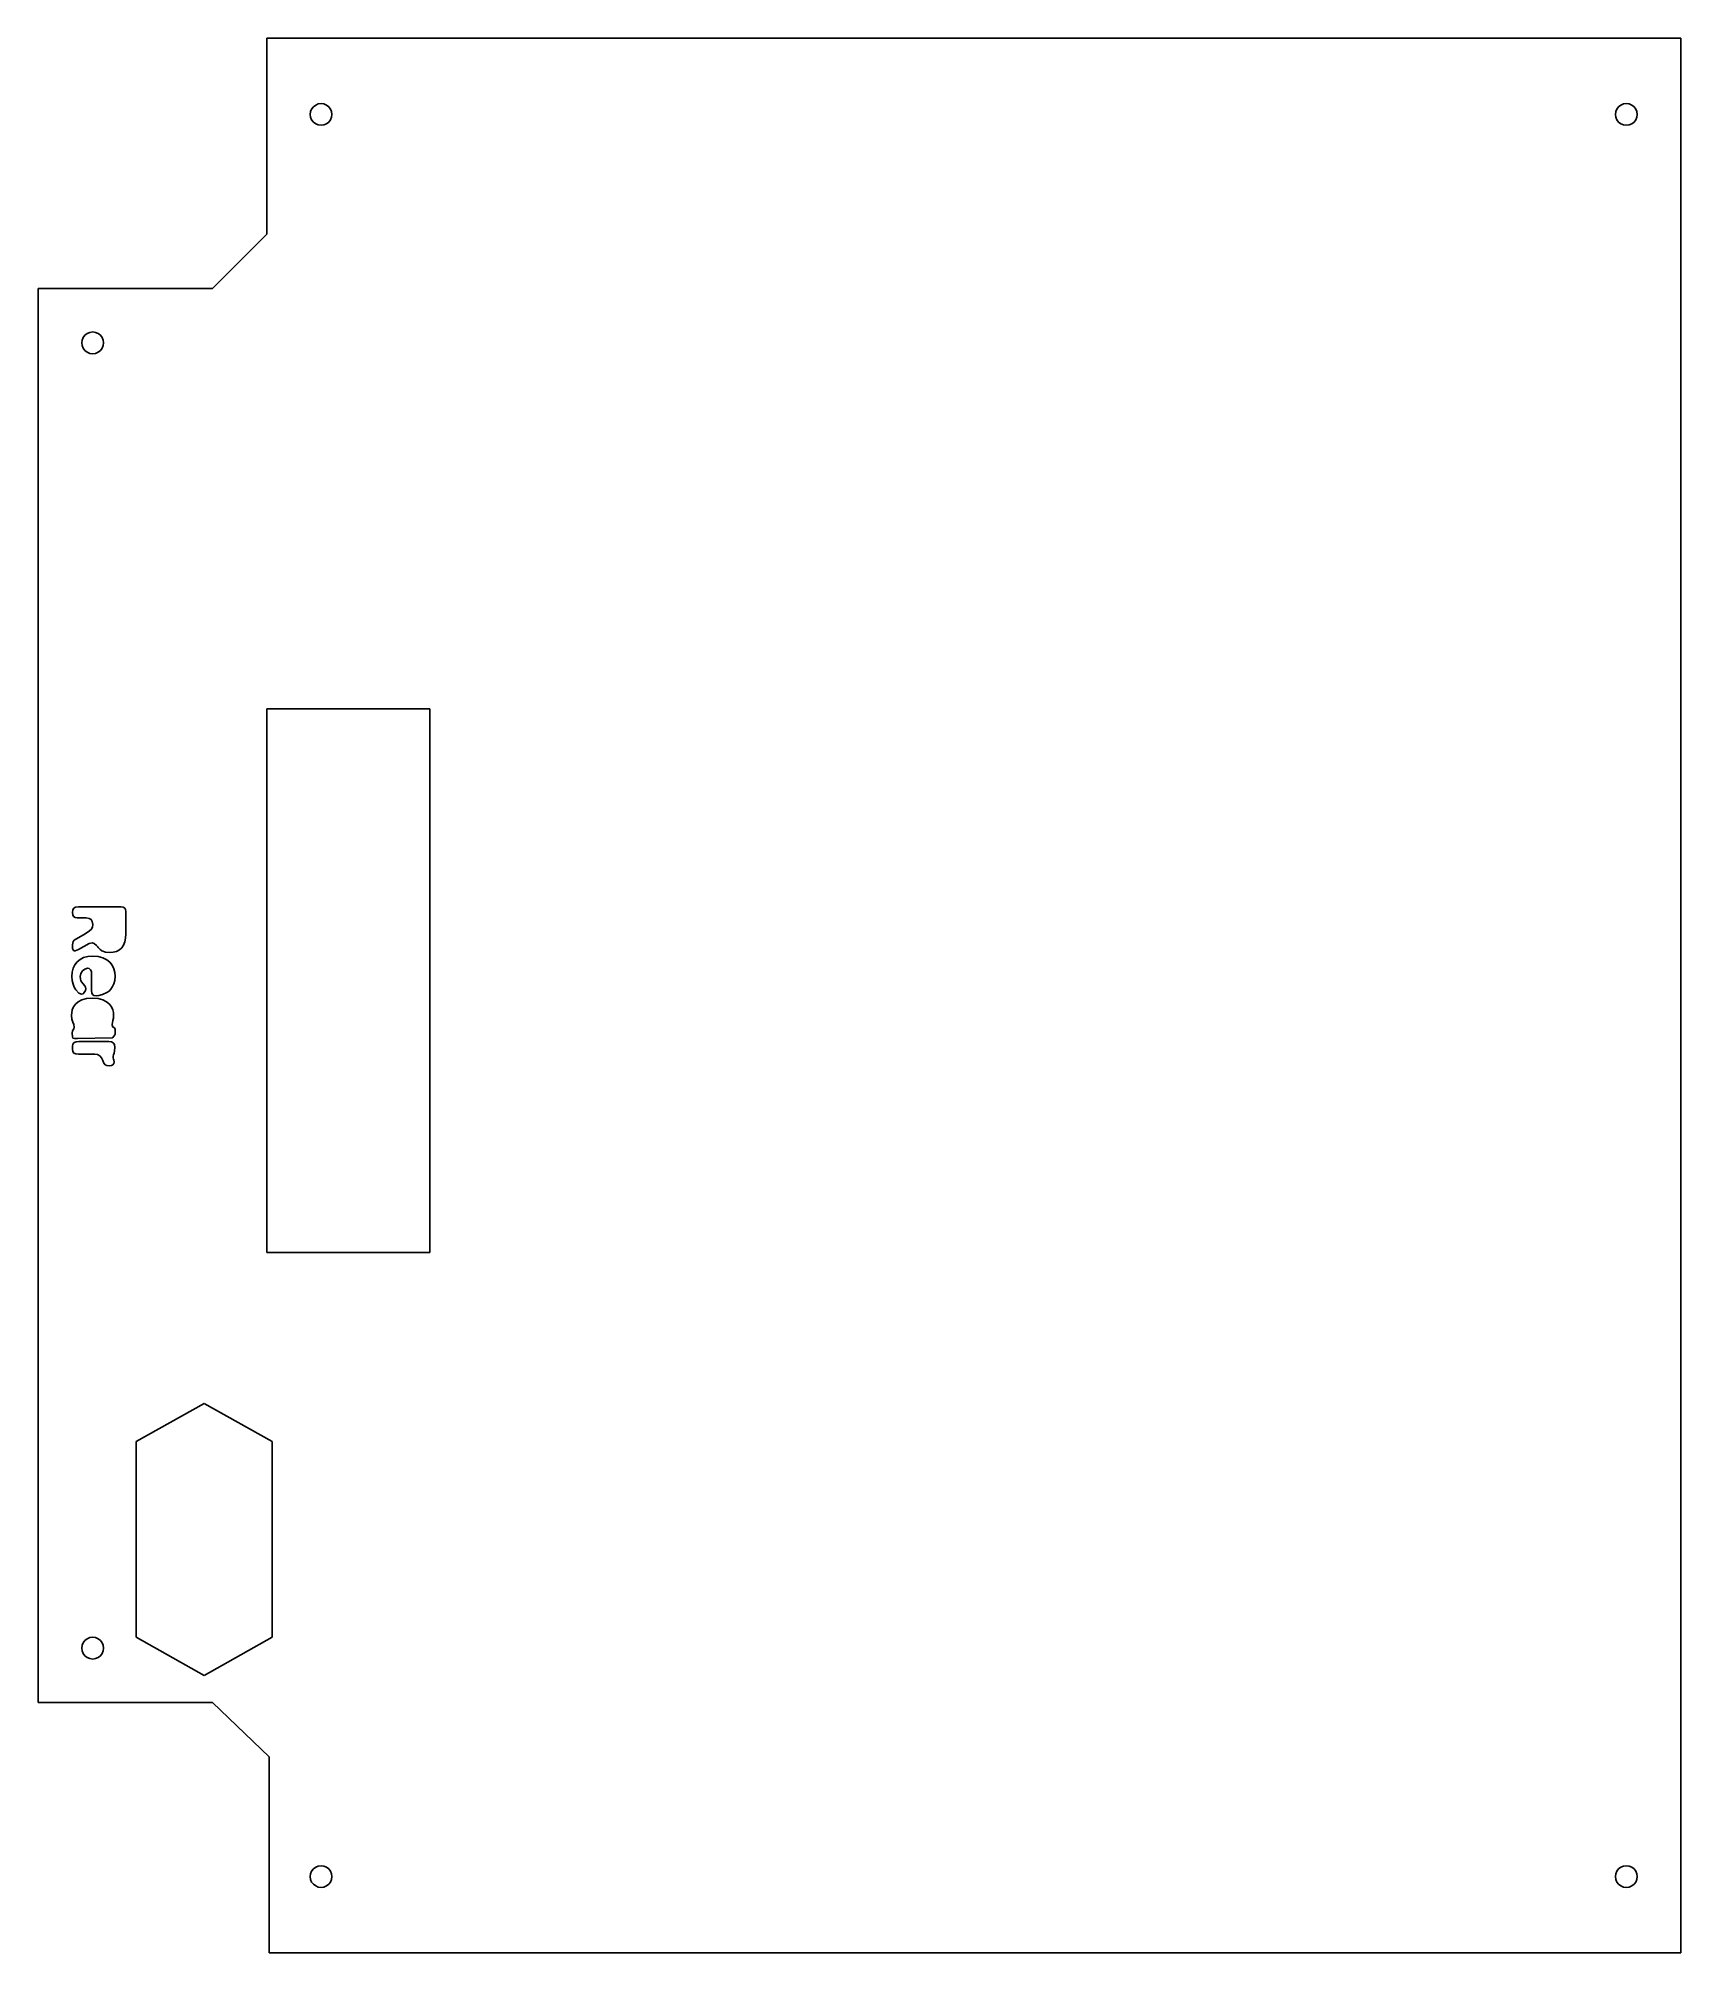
# Model space of a CAD drawing. Header units: metres. Extents: x 2403 to 2705, y 877 to 1229.
import ezdxf

# ---------------------------------------------------------------- set-up
doc = ezdxf.new("R2010")
doc.units = ezdxf.units.M

msp = doc.modelspace()

# ---------------------------------------------------------------- linework, layer by layer
at = {"layer": 'COMPONENT0'}
for p, q in [((2409.17, 1068.57, 0), (2409.23, 1069.06, 0)), ((2409.23, 1068.12, 0), (2409.17, 1068.57, 0)), ((2409.23, 1069.06, 0), (2409.4, 1069.36, 0)), ((2409.39, 1067.8, 0), (2409.23, 1068.12, 0)), ((2409.67, 1067.61, 0), (2409.39, 1067.8, 0)), ((2409.4, 1069.36, 0), (2409.74, 1069.52, 0)), ((2410.05, 1067.55, 0), (2409.67, 1067.61, 0)), ((2409.74, 1069.52, 0), (2410.29, 1069.57, 0)), ((2411.69, 1067.55, 0), (2410.05, 1067.55, 0)), ((2410.29, 1069.57, 0), (2418.12, 1069.57, 0)), ((2412.22, 1067.47, 0), (2411.69, 1067.55, 0)), ((2412.6, 1067.24, 0), (2412.22, 1067.47, 0)), ((2412.82, 1066.87, 0), (2412.6, 1067.24, 0)), ((2412.9, 1066.34, 0), (2412.82, 1066.87, 0)), ((2418.12, 1069.57, 0), (2418.5, 1069.52, 0)), ((2418.5, 1069.52, 0), (2418.78, 1069.37, 0)), ((2418.78, 1069.37, 0), (2418.94, 1069.11, 0)), ((2418.94, 1069.11, 0), (2419, 1068.75, 0)), ((2419, 1068.75, 0), (2419, 1064.61, 0)), ((2409.21, 1062.94, 0), (2409.32, 1063.24, 0)), ((2409.32, 1063.24, 0), (2409.5, 1063.49, 0)), ((2409.5, 1063.49, 0), (2409.76, 1063.67, 0)), ((2409.76, 1063.67, 0), (2411.17, 1064.47, 0)), ((2411.17, 1064.47, 0), (2412.05, 1065, 0)), ((2412.05, 1065, 0), (2412.58, 1065.43, 0)), ((2412.58, 1065.43, 0), (2412.83, 1065.84, 0)), ((2412.83, 1065.84, 0), (2412.9, 1066.34, 0)), ((2418.8, 1063.16, 0), (2418.56, 1062.57, 0)), ((2418.95, 1063.84, 0), (2418.8, 1063.16, 0)), ((2419, 1064.61, 0), (2418.95, 1063.84, 0)), ((2409.17, 1062.59, 0), (2409.21, 1062.94, 0)), ((2409.17, 1062.27, 0), (2409.17, 1062.59, 0)), ((2409.2, 1061.92, 0), (2409.17, 1062.27, 0)), ((2409.29, 1061.67, 0), (2409.2, 1061.92, 0)), ((2409.44, 1061.53, 0), (2409.29, 1061.67, 0)), ((2409.64, 1061.48, 0), (2409.44, 1061.53, 0)), ((2410.26, 1061.74, 0), (2409.64, 1061.48, 0)), ((2410.03, 1059.48, 0), (2410.57, 1059.93, 0)), ((2412.25, 1062.85, 0), (2410.26, 1061.74, 0)), ((2410.57, 1059.93, 0), (2411.22, 1060.27, 0)), ((2411.22, 1060.27, 0), (2411.99, 1060.48, 0)), ((2411.99, 1060.48, 0), (2412.87, 1060.55, 0)), ((2412.78, 1062.97, 0), (2412.25, 1062.85, 0)), ((2413.16, 1062.85, 0), (2412.78, 1062.97, 0)), ((2412.87, 1060.55, 0), (2413.9, 1060.47, 0)), ((2413.6, 1062.5, 0), (2413.16, 1062.85, 0)), ((2413.81, 1062.22, 0), (2413.6, 1062.5, 0)), ((2413.91, 1062.11, 0), (2413.81, 1062.22, 0)), ((2413.9, 1060.47, 0), (2414.78, 1060.24, 0)), ((2413.95, 1062.06, 0), (2413.91, 1062.11, 0)), ((2414.04, 1061.97, 0), (2413.95, 1062.06, 0)), ((2414.25, 1061.78, 0), (2414.04, 1061.97, 0)), ((2414.6, 1061.53, 0), (2414.25, 1061.78, 0)), ((2415.27, 1061.27, 0), (2414.6, 1061.53, 0)), ((2414.78, 1060.24, 0), (2415.49, 1059.87, 0)), ((2415.98, 1061.18, 0), (2415.27, 1061.27, 0)), ((2415.49, 1059.87, 0), (2416.06, 1059.4, 0)), ((2416.67, 1061.24, 0), (2415.98, 1061.18, 0)), ((2417.27, 1061.41, 0), (2416.67, 1061.24, 0)), ((2417.79, 1061.69, 0), (2417.27, 1061.41, 0)), ((2418.22, 1062.08, 0), (2417.79, 1061.69, 0)), ((2418.56, 1062.57, 0), (2418.22, 1062.08, 0)), ((2409.06, 1056.8, 0), (2409.12, 1057.58, 0)), ((2409.11, 1056.03, 0), (2409.06, 1056.8, 0)), ((2409.27, 1055.36, 0), (2409.11, 1056.03, 0)), ((2409.12, 1057.58, 0), (2409.3, 1058.29, 0)), ((2409.3, 1058.29, 0), (2409.6, 1058.93, 0)), ((2409.6, 1058.93, 0), (2410.03, 1059.48, 0)), ((2410.7, 1057.34, 0), (2410.58, 1056.77, 0)), ((2410.58, 1056.77, 0), (2410.62, 1056.35, 0)), ((2410.62, 1056.35, 0), (2410.74, 1056, 0)), ((2411.02, 1057.82, 0), (2410.7, 1057.34, 0)), ((2410.74, 1056, 0), (2411.1, 1055.47, 0)), ((2411.45, 1058.16, 0), (2411.02, 1057.82, 0)), ((2411.93, 1058.3, 0), (2411.45, 1058.16, 0)), ((2412.27, 1058.23, 0), (2411.93, 1058.3, 0)), ((2412.5, 1058.04, 0), (2412.27, 1058.23, 0)), ((2412.65, 1057.72, 0), (2412.5, 1058.04, 0)), ((2412.69, 1057.27, 0), (2412.65, 1057.72, 0)), ((2412.69, 1054.9, 0), (2412.69, 1057.27, 0)), ((2416.06, 1059.4, 0), (2416.48, 1058.85, 0)), ((2416.48, 1058.85, 0), (2416.78, 1058.22, 0)), ((2416.78, 1058.22, 0), (2416.95, 1057.54, 0)), ((2416.95, 1056.08, 0), (2416.79, 1055.45, 0)), ((2416.95, 1057.54, 0), (2417, 1056.83, 0)), ((2417, 1056.83, 0), (2416.95, 1056.08, 0)), ((2409.5, 1054.8, 0), (2409.27, 1055.36, 0)), ((2409.78, 1054.35, 0), (2409.5, 1054.8, 0)), ((2410.37, 1053.74, 0), (2409.78, 1054.35, 0)), ((2410.85, 1053.55, 0), (2410.37, 1053.74, 0)), ((2411.11, 1053.63, 0), (2410.85, 1053.55, 0)), ((2410.91, 1052.47, 0), (2411.77, 1052.72, 0)), ((2411.1, 1055.47, 0), (2411.45, 1055.04, 0)), ((2411.35, 1053.87, 0), (2411.11, 1053.63, 0)), ((2411.54, 1054.19, 0), (2411.35, 1053.87, 0)), ((2411.45, 1055.04, 0), (2411.57, 1054.82, 0)), ((2411.61, 1054.54, 0), (2411.54, 1054.19, 0)), ((2411.57, 1054.82, 0), (2411.61, 1054.54, 0)), ((2411.77, 1052.72, 0), (2412.84, 1052.8, 0)), ((2412.69, 1054.22, 0), (2412.69, 1054.9, 0)), ((2412.74, 1053.77, 0), (2412.69, 1054.22, 0)), ((2412.86, 1053.46, 0), (2412.74, 1053.77, 0)), ((2412.84, 1052.8, 0), (2413.91, 1052.72, 0)), ((2413.12, 1053.28, 0), (2412.86, 1053.46, 0)), ((2413.54, 1053.22, 0), (2413.12, 1053.28, 0)), ((2414.01, 1053.27, 0), (2413.54, 1053.22, 0)), ((2413.91, 1052.72, 0), (2414.77, 1052.48, 0)), ((2414.7, 1053.45, 0), (2414.01, 1053.27, 0)), ((2415.49, 1053.83, 0), (2414.7, 1053.45, 0)), ((2414.77, 1052.48, 0), (2415.44, 1052.13, 0)), ((2415.89, 1054.12, 0), (2415.49, 1053.83, 0)), ((2416.24, 1054.48, 0), (2415.89, 1054.12, 0)), ((2416.55, 1054.92, 0), (2416.24, 1054.48, 0)), ((2416.79, 1055.45, 0), (2416.55, 1054.92, 0)), ((2408.97, 1049.63, 0), (2409.13, 1050.65, 0)), ((2409.05, 1048.93, 0), (2408.97, 1049.63, 0)), ((2409.13, 1050.65, 0), (2409.36, 1051.18, 0)), ((2409.36, 1051.18, 0), (2409.72, 1051.68, 0)), ((2409.72, 1051.68, 0), (2410.23, 1052.11, 0)), ((2410.23, 1052.11, 0), (2410.91, 1052.47, 0)), ((2415.44, 1052.13, 0), (2415.96, 1051.7, 0)), ((2415.96, 1051.7, 0), (2416.33, 1051.21, 0)), ((2416.33, 1051.21, 0), (2416.57, 1050.68, 0)), ((2416.57, 1050.68, 0), (2416.7, 1050.15, 0)), ((2416.7, 1049.1, 0), (2416.62, 1048.68, 0)), ((2416.7, 1050.15, 0), (2416.74, 1049.66, 0)), ((2416.74, 1049.66, 0), (2416.7, 1049.1, 0)), ((2409.23, 1048.41, 0), (2409.05, 1048.93, 0)), ((2409.14, 1046.38, 0), (2409.19, 1046.79, 0)), ((2409.15, 1045.71, 0), (2409.14, 1046.38, 0)), ((2409.24, 1045.43, 0), (2409.15, 1045.71, 0)), ((2409.19, 1046.79, 0), (2409.31, 1047.01, 0)), ((2409.41, 1047.94, 0), (2409.23, 1048.41, 0)), ((2409.31, 1047.01, 0), (2409.44, 1047.18, 0)), ((2409.49, 1047.45, 0), (2409.41, 1047.94, 0)), ((2409.44, 1047.18, 0), (2409.49, 1047.45, 0)), ((2416.56, 1045.5, 0), (2410.08, 1045.41, 0)), ((2416.54, 1048.33, 0), (2416.5, 1047.96, 0)), ((2416.5, 1047.96, 0), (2416.5, 1047.86, 0)), ((2416.5, 1047.86, 0), (2416.52, 1047.7, 0)), ((2416.52, 1047.7, 0), (2416.55, 1047.56, 0)), ((2416.62, 1048.68, 0), (2416.54, 1048.33, 0)), ((2416.55, 1047.56, 0), (2416.61, 1047.49, 0)), ((2416.6, 1045.58, 0), (2416.56, 1045.5, 0)), ((2416.77, 1045.8, 0), (2416.6, 1045.58, 0)), ((2416.61, 1047.49, 0), (2416.77, 1047.44, 0)), ((2416.77, 1047.44, 0), (2416.89, 1047.34, 0)), ((2416.96, 1046.04, 0), (2416.77, 1045.8, 0)), ((2416.89, 1047.34, 0), (2417.01, 1047.06, 0)), ((2417.05, 1046.21, 0), (2416.96, 1046.04, 0)), ((2417.01, 1047.06, 0), (2417.05, 1046.83, 0)), ((2417.05, 1046.83, 0), (2417.05, 1046.8, 0)), ((2417.05, 1046.8, 0), (2417.05, 1046.21, 0)), ((2409.17, 1043.99, 0), (2409.25, 1044.36, 0)), ((2409.17, 1043.4, 0), (2409.17, 1043.99, 0)), ((2409.24, 1043, 0), (2409.17, 1043.4, 0)), ((2409.52, 1045.39, 0), (2409.24, 1045.43, 0)), ((2409.45, 1042.72, 0), (2409.24, 1043, 0)), ((2409.25, 1044.36, 0), (2409.47, 1044.63, 0)), ((2409.8, 1042.55, 0), (2409.45, 1042.72, 0)), ((2409.47, 1044.63, 0), (2409.83, 1044.79, 0)), ((2410.08, 1045.41, 0), (2409.52, 1045.39, 0)), ((2410.29, 1042.49, 0), (2409.8, 1042.55, 0)), ((2409.83, 1044.79, 0), (2410.35, 1044.84, 0)), ((2413.31, 1042.49, 0), (2410.29, 1042.49, 0)), ((2410.35, 1044.84, 0), (2415.83, 1044.84, 0)), ((2413.79, 1042.42, 0), (2413.31, 1042.49, 0)), ((2414.19, 1042.21, 0), (2413.79, 1042.42, 0)), ((2414.52, 1041.85, 0), (2414.19, 1042.21, 0)), ((2415.83, 1044.84, 0), (2416.32, 1044.78, 0)), ((2416.32, 1044.78, 0), (2416.68, 1044.61, 0)), ((2416.7, 1042.38, 0), (2416.65, 1042.11, 0)), ((2416.65, 1042.11, 0), (2416.68, 1041.83, 0)), ((2416.68, 1044.61, 0), (2416.9, 1044.28, 0)), ((2416.81, 1042.7, 0), (2416.7, 1042.38, 0)), ((2416.92, 1043.14, 0), (2416.81, 1042.7, 0)), ((2416.9, 1044.28, 0), (2416.97, 1043.72, 0)), ((2416.97, 1043.72, 0), (2416.92, 1043.14, 0)), ((2414.74, 1041.35, 0), (2414.52, 1041.85, 0)), ((2414.94, 1040.86, 0), (2414.74, 1041.35, 0)), ((2415.18, 1040.57, 0), (2414.94, 1040.86, 0)), ((2415.51, 1040.43, 0), (2415.18, 1040.57, 0)), ((2415.98, 1040.38, 0), (2415.51, 1040.43, 0)), ((2416.35, 1040.43, 0), (2415.98, 1040.38, 0)), ((2416.61, 1040.56, 0), (2416.35, 1040.43, 0)), ((2416.77, 1040.79, 0), (2416.61, 1040.56, 0)), ((2416.68, 1041.83, 0), (2416.74, 1041.61, 0)), ((2416.74, 1041.61, 0), (2416.8, 1041.39, 0)), ((2416.83, 1041.11, 0), (2416.77, 1040.79, 0)), ((2416.8, 1041.39, 0), (2416.83, 1041.11, 0))]:
    msp.add_line(p, q, dxfattribs=at)
at = {"layer": 'Layer0'}
for p, q in [((2444.89, 1229.29), (2704.89, 1229.29, 0)), ((2444.89, 1193.29, 0), (2444.89, 1229.29)), ((2704.89, 1229.29, 0), (2704.89, 877.29, 0)), ((2452.89, 1215.29, 0), (2452.95, 1215.81, 0)), ((2452.95, 1214.78, 0), (2452.89, 1215.29, 0)), ((2452.95, 1215.81, 0), (2453.15, 1216.29, 0)), ((2453.15, 1214.29, 0), (2452.95, 1214.78, 0)), ((2453.15, 1216.29, 0), (2453.47, 1216.71, 0)), ((2453.47, 1216.71, 0), (2453.89, 1217.02, 0)), ((2453.89, 1217.02, 0), (2454.37, 1217.22, 0)), ((2454.37, 1217.22, 0), (2454.89, 1217.29, 0)), ((2454.89, 1217.29, 0), (2455.4, 1217.22, 0)), ((2455.4, 1217.22, 0), (2455.89, 1217.02, 0)), ((2455.89, 1217.02, 0), (2456.3, 1216.71, 0)), ((2456.3, 1216.71, 0), (2456.62, 1216.29, 0)), ((2456.62, 1216.29, 0), (2456.82, 1215.81, 0)), ((2456.82, 1214.78, 0), (2456.62, 1214.29, 0)), ((2456.82, 1215.81, 0), (2456.89, 1215.29, 0)), ((2456.89, 1215.29, 0), (2456.82, 1214.78, 0)), ((2692.89, 1215.29, 0), (2692.95, 1215.81, 0)), ((2692.95, 1214.78, 0), (2692.89, 1215.29, 0)), ((2692.95, 1215.81, 0), (2693.15, 1216.29, 0)), ((2693.15, 1214.29, 0), (2692.95, 1214.78, 0)), ((2693.15, 1216.29, 0), (2693.47, 1216.71, 0)), ((2693.47, 1216.71, 0), (2693.89, 1217.02, 0)), ((2693.89, 1217.02, 0), (2694.37, 1217.22, 0)), ((2694.37, 1217.22, 0), (2694.89, 1217.29, 0)), ((2694.89, 1217.29, 0), (2695.4, 1217.22, 0)), ((2695.4, 1217.22, 0), (2695.89, 1217.02, 0)), ((2695.89, 1217.02, 0), (2696.3, 1216.71, 0)), ((2696.3, 1216.71, 0), (2696.62, 1216.29, 0)), ((2696.62, 1216.29, 0), (2696.82, 1215.81, 0)), ((2696.82, 1214.78, 0), (2696.62, 1214.29, 0)), ((2696.82, 1215.81, 0), (2696.89, 1215.29, 0)), ((2696.89, 1215.29, 0), (2696.82, 1214.78, 0)), ((2453.47, 1213.88, 0), (2453.15, 1214.29, 0)), ((2453.89, 1213.56, 0), (2453.47, 1213.88, 0)), ((2454.37, 1213.36, 0), (2453.89, 1213.56, 0)), ((2454.89, 1213.29, 0), (2454.37, 1213.36, 0)), ((2455.4, 1213.36, 0), (2454.89, 1213.29, 0)), ((2455.89, 1213.56, 0), (2455.4, 1213.36, 0)), ((2456.3, 1213.88, 0), (2455.89, 1213.56, 0)), ((2456.62, 1214.29, 0), (2456.3, 1213.88, 0)), ((2693.47, 1213.88, 0), (2693.15, 1214.29, 0)), ((2693.89, 1213.56, 0), (2693.47, 1213.88, 0)), ((2694.37, 1213.36, 0), (2693.89, 1213.56, 0)), ((2694.89, 1213.29, 0), (2694.37, 1213.36, 0)), ((2695.4, 1213.36, 0), (2694.89, 1213.29, 0)), ((2695.89, 1213.56, 0), (2695.4, 1213.36, 0)), ((2696.3, 1213.88, 0), (2695.89, 1213.56, 0)), ((2696.62, 1214.29, 0), (2696.3, 1213.88, 0)), ((2444.89, 1193.29, 0), (2434.89, 1183.29, 0)), ((2402.89, 923.29, 0), (2402.89, 1183.29, 0)), ((2434.89, 1183.29, 0), (2402.89, 1183.29, 0)), ((2410.89, 1173.29, 0), (2410.95, 1173.81, 0)), ((2410.95, 1172.78, 0), (2410.89, 1173.29, 0)), ((2410.95, 1173.81, 0), (2411.15, 1174.29, 0)), ((2411.15, 1172.29, 0), (2410.95, 1172.78, 0)), ((2411.15, 1174.29, 0), (2411.47, 1174.71, 0)), ((2411.47, 1171.88, 0), (2411.15, 1172.29, 0)), ((2411.47, 1174.71, 0), (2411.89, 1175.03, 0)), ((2411.89, 1175.03, 0), (2412.37, 1175.22, 0)), ((2412.37, 1175.22, 0), (2412.89, 1175.29, 0)), ((2412.89, 1175.29, 0), (2413.4, 1175.22, 0)), ((2413.4, 1175.22, 0), (2413.89, 1175.03, 0)), ((2413.89, 1175.03, 0), (2414.3, 1174.71, 0)), ((2414.3, 1174.71, 0), (2414.62, 1174.29, 0)), ((2414.62, 1172.29, 0), (2414.3, 1171.88, 0)), ((2414.62, 1174.29, 0), (2414.82, 1173.81, 0)), ((2414.82, 1172.78, 0), (2414.62, 1172.29, 0)), ((2414.82, 1173.81, 0), (2414.89, 1173.29, 0)), ((2414.89, 1173.29, 0), (2414.82, 1172.78, 0)), ((2411.89, 1171.56, 0), (2411.47, 1171.88, 0)), ((2412.37, 1171.36, 0), (2411.89, 1171.56, 0)), ((2412.89, 1171.29, 0), (2412.37, 1171.36, 0)), ((2413.4, 1171.36, 0), (2412.89, 1171.29, 0)), ((2413.89, 1171.56, 0), (2413.4, 1171.36, 0)), ((2414.3, 1171.88, 0), (2413.89, 1171.56, 0)), ((2444.89, 1106.01, 0), (2474.89, 1106.01, 0)), ((2444.89, 1006.01, 0), (2444.89, 1106.01, 0)), ((2474.89, 1106.01, 0), (2474.89, 1006.01, 0)), ((2474.89, 1006.01, 0), (2444.89, 1006.01, 0)), ((2420.87, 971.29, 0), (2433.37, 978.29, 0)), ((2433.37, 978.29, 0), (2445.87, 971.29, 0)), ((2420.87, 935.29, 0), (2420.87, 971.29, 0)), ((2445.87, 971.29, 0), (2445.87, 935.29, 0)), ((2410.89, 933.29, 0), (2410.95, 933.81, 0)), ((2410.95, 932.78, 0), (2410.89, 933.29, 0)), ((2410.95, 933.81, 0), (2411.15, 934.29, 0)), ((2411.15, 934.29, 0), (2411.47, 934.71, 0)), ((2411.47, 934.71, 0), (2411.89, 935.03, 0)), ((2411.89, 935.03, 0), (2412.37, 935.22, 0)), ((2412.37, 935.22, 0), (2412.89, 935.29, 0)), ((2412.89, 935.29, 0), (2413.4, 935.22, 0)), ((2413.4, 935.22, 0), (2413.89, 935.03, 0)), ((2413.89, 935.03, 0), (2414.3, 934.71, 0)), ((2414.3, 934.71, 0), (2414.62, 934.29, 0)), ((2414.62, 934.29, 0), (2414.82, 933.81, 0)), ((2414.82, 933.81, 0), (2414.89, 933.29, 0)), ((2414.89, 933.29, 0), (2414.82, 932.78, 0)), ((2433.37, 928.29, 0), (2420.87, 935.29, 0)), ((2445.87, 935.29, 0), (2433.37, 928.29, 0)), ((2411.15, 932.29, 0), (2410.95, 932.78, 0)), ((2411.47, 931.88, 0), (2411.15, 932.29, 0)), ((2411.89, 931.56, 0), (2411.47, 931.88, 0)), ((2412.37, 931.36, 0), (2411.89, 931.56, 0)), ((2412.89, 931.29, 0), (2412.37, 931.36, 0)), ((2413.4, 931.36, 0), (2412.89, 931.29, 0)), ((2413.89, 931.56, 0), (2413.4, 931.36, 0)), ((2414.3, 931.88, 0), (2413.89, 931.56, 0)), ((2414.62, 932.29, 0), (2414.3, 931.88, 0)), ((2414.82, 932.78, 0), (2414.62, 932.29, 0)), ((2434.89, 923.29, 0), (2402.89, 923.29, 0)), ((2445.37, 913.3, 0), (2434.89, 923.29, 0)), ((2445.37, 913.3, 0), (2445.37, 877.29, 0)), ((2452.89, 891.29, 0), (2452.95, 891.81, 0)), ((2452.95, 890.78, 0), (2452.89, 891.29, 0)), ((2452.95, 891.81, 0), (2453.15, 892.29, 0)), ((2453.15, 890.29, 0), (2452.95, 890.78, 0)), ((2453.15, 892.29, 0), (2453.47, 892.71, 0)), ((2453.47, 892.71, 0), (2453.89, 893.03, 0)), ((2453.89, 893.03, 0), (2454.37, 893.22, 0)), ((2454.37, 893.22, 0), (2454.89, 893.29, 0)), ((2454.89, 893.29, 0), (2455.4, 893.22, 0)), ((2455.4, 893.22, 0), (2455.89, 893.03, 0)), ((2455.89, 893.03, 0), (2456.3, 892.71, 0)), ((2456.3, 892.71, 0), (2456.62, 892.29, 0)), ((2456.62, 892.29, 0), (2456.82, 891.81, 0)), ((2456.82, 890.78, 0), (2456.62, 890.29, 0)), ((2456.82, 891.81, 0), (2456.89, 891.29, 0)), ((2456.89, 891.29, 0), (2456.82, 890.78, 0)), ((2692.89, 891.29, 0), (2692.95, 891.81, 0)), ((2692.95, 890.78, 0), (2692.89, 891.29, 0)), ((2692.95, 891.81, 0), (2693.15, 892.29, 0)), ((2693.15, 890.29, 0), (2692.95, 890.78, 0)), ((2693.15, 892.29, 0), (2693.47, 892.71, 0)), ((2693.47, 892.71, 0), (2693.89, 893.03, 0)), ((2693.89, 893.03, 0), (2694.37, 893.22, 0)), ((2694.37, 893.22, 0), (2694.89, 893.29, 0)), ((2694.89, 893.29, 0), (2695.4, 893.22, 0)), ((2695.4, 893.22, 0), (2695.89, 893.03, 0)), ((2695.89, 893.03, 0), (2696.3, 892.71, 0)), ((2696.3, 892.71, 0), (2696.62, 892.29, 0)), ((2696.62, 892.29, 0), (2696.82, 891.81, 0)), ((2696.82, 890.78, 0), (2696.62, 890.29, 0)), ((2696.82, 891.81, 0), (2696.89, 891.29, 0)), ((2696.89, 891.29, 0), (2696.82, 890.78, 0)), ((2453.47, 889.88, 0), (2453.15, 890.29, 0)), ((2453.89, 889.56, 0), (2453.47, 889.88, 0)), ((2454.37, 889.36, 0), (2453.89, 889.56, 0)), ((2454.89, 889.29, 0), (2454.37, 889.36, 0)), ((2455.4, 889.36, 0), (2454.89, 889.29, 0)), ((2455.89, 889.56, 0), (2455.4, 889.36, 0)), ((2456.3, 889.88, 0), (2455.89, 889.56, 0)), ((2456.62, 890.29, 0), (2456.3, 889.88, 0)), ((2693.47, 889.88, 0), (2693.15, 890.29, 0)), ((2693.89, 889.56, 0), (2693.47, 889.88, 0)), ((2694.37, 889.36, 0), (2693.89, 889.56, 0)), ((2694.89, 889.29, 0), (2694.37, 889.36, 0)), ((2695.4, 889.36, 0), (2694.89, 889.29, 0)), ((2695.89, 889.56, 0), (2695.4, 889.36, 0)), ((2696.3, 889.88, 0), (2695.89, 889.56, 0)), ((2696.62, 890.29, 0), (2696.3, 889.88, 0)), ((2704.89, 877.29, 0), (2445.37, 877.29, 0))]:
    msp.add_line(p, q, dxfattribs=at)

doc.saveas('drawing.dxf')
